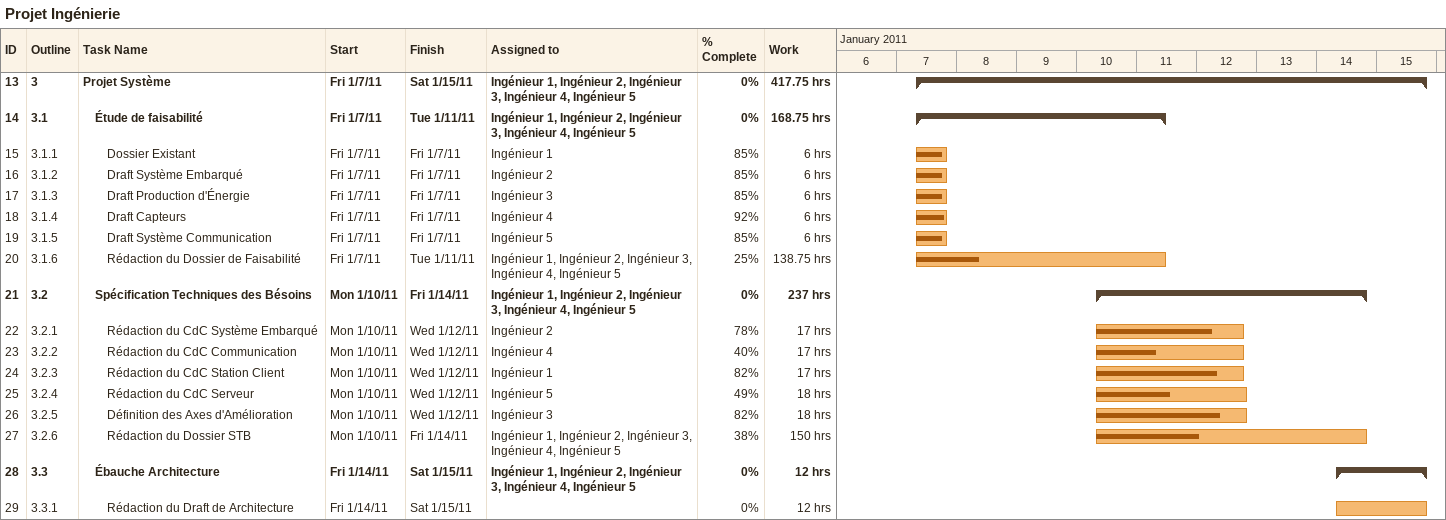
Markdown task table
Projet Ingénierie

| ID | WBS | Task | Start | Finish | Resources | % complete | Work (h) |
|---|---|---|---|---|---|---|---|
| 13 | 3 | **Projet Système** | 2011-01-07 | 2011-01-15 | Ingénieur 1, Ingénieur 2, Ingénieur 3, Ingénieur 4, Ingénieur 5 | 0 | 417.75 |
| 14 | 3.1 | **Étude de faisabilité** | 2011-01-07 | 2011-01-11 | Ingénieur 1, Ingénieur 2, Ingénieur 3, Ingénieur 4, Ingénieur 5 | 0 | 168.75 |
| 15 | 3.1.1 | Dossier Existant | 2011-01-07 | 2011-01-07 | Ingénieur 1 | 85 | 6 |
| 16 | 3.1.2 | Draft Système Embarqué | 2011-01-07 | 2011-01-07 | Ingénieur 2 | 85 | 6 |
| 17 | 3.1.3 | Draft Production d'Énergie | 2011-01-07 | 2011-01-07 | Ingénieur 3 | 85 | 6 |
| 18 | 3.1.4 | Draft Capteurs | 2011-01-07 | 2011-01-07 | Ingénieur 4 | 92 | 6 |
| 19 | 3.1.5 | Draft Système Communication | 2011-01-07 | 2011-01-07 | Ingénieur 5 | 85 | 6 |
| 20 | 3.1.6 | Rédaction du Dossier de Faisabilité | 2011-01-07 | 2011-01-11 | Ingénieur 1, Ingénieur 2, Ingénieur 3, Ingénieur 4, Ingénieur 5 | 25 | 138.75 |
| 21 | 3.2 | **Spécification Techniques des Bésoins** | 2011-01-10 | 2011-01-14 | Ingénieur 1, Ingénieur 2, Ingénieur 3, Ingénieur 4, Ingénieur 5 | 0 | 237 |
| 22 | 3.2.1 | Rédaction du CdC Système Embarqué | 2011-01-10 | 2011-01-12 | Ingénieur 2 | 78 | 17 |
| 23 | 3.2.2 | Rédaction du CdC Communication | 2011-01-10 | 2011-01-12 | Ingénieur 4 | 40 | 17 |
| 24 | 3.2.3 | Rédaction du CdC Station Client | 2011-01-10 | 2011-01-12 | Ingénieur 1 | 82 | 17 |
| 25 | 3.2.4 | Rédaction du CdC Serveur | 2011-01-10 | 2011-01-12 | Ingénieur 5 | 49 | 18 |
| 26 | 3.2.5 | Définition des Axes d'Amélioration | 2011-01-10 | 2011-01-12 | Ingénieur 3 | 82 | 18 |
| 27 | 3.2.6 | Rédaction du Dossier STB | 2011-01-10 | 2011-01-14 | Ingénieur 1, Ingénieur 2, Ingénieur 3, Ingénieur 4, Ingénieur 5 | 38 | 150 |
| 28 | 3.3 | **Ébauche Architecture** | 2011-01-14 | 2011-01-15 | Ingénieur 1, Ingénieur 2, Ingénieur 3, Ingénieur 4, Ingénieur 5 | 0 | 12 |
| 29 | 3.3.1 | Rédaction du Draft de Architecture | 2011-01-14 | 2011-01-15 |  | 0 | 12 |
